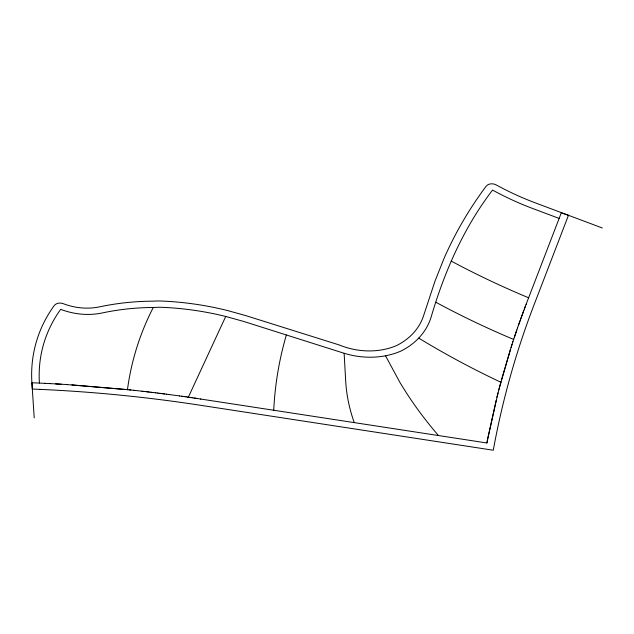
<?xml version="1.0" encoding="UTF-8"?>
<svg xmlns="http://www.w3.org/2000/svg" width="634" height="634" viewBox="0 0 634 634"><rect width="100%" height="100%" fill="white"/><g stroke="black" fill="none" stroke-linecap="round" stroke-linejoin="round"><path stroke-width="0.95" d="M200.542 399.016L486.896 442.976L487.158 441.597M486.896 442.976L487.823 438.157M487.292 440.907L498.015 392.921M487.958 437.468L496.16 400.308M496.905 397.296L500.915 381.874M498.831 389.752L510.418 349.429M501.557 379.528L512.074 344.23M511.052 347.408L512.914 341.639M44.919 383.34L39.419 383.087A168.121 136.532 15.1 0 1 60.698 309.329A62.132 50.458 15.1 0 0 102.32 312.934A227.17 184.478 15.1 0 1 153.285 307.466L154.633 307.458A50.561 41.059 15.1 0 1 161.805 307.316A263.673 214.126 15.1 0 1 225.728 316.453L243.852 321.493L344.135 353.273A72.965 59.255 15.1 0 0 400.545 351.244A77.166 62.671 15.1 0 0 431.041 317.365C444.331 271.907 463.652 227.868 492.555 190.065A258.276 209.743 15.1 0 0 533.004 208.618L559.14 218.421M512.763 342.091L513.77 339.039M514.42 337.082L517.606 327.691M516.821 329.965L513.635 339.436A732.825 595.112 15.1 0 1 435.867 302.26M517.566 327.802L520.078 320.677M518.319 325.646L525.348 306.333M520.609 319.187L523.747 310.605M524.334 309.02L526.157 304.193M526.085 304.375L561.288 212.826L568.476 215.306L533.963 305.065C515.918 352.044 502.318 400.72 493.268 450.227L200.265 405.245C147.151 397.09 93.602 391.772 39.926 389.371M225.728 316.453L188.346 397.193L186 396.852M39.308 383.079L31.93 382.754L32.318 389.03L39.807 389.363M44.824 383.332L50.411 383.618M50.229 383.602L61.411 384.228M55.633 383.895L66.919 384.561M66.459 384.537L130.802 389.973M71.872 384.886L127.616 389.633M129.074 389.791L133.988 390.314M133.925 390.306L135.581 390.481M135.549 390.481L142.016 391.202M141.953 391.194L143.633 391.384M143.546 391.376L145.249 391.574M145.138 391.558L148.483 391.955M146.731 391.749L150.1 392.145M149.917 392.121L151.716 392.335M151.51 392.311L153.666 392.573M153.333 392.533L155.821 392.834M155.52 392.803L157.977 393.104M157.708 393.072L160.14 393.373M159.903 393.342L164.452 393.92M162.09 393.619L166.607 394.205M166.465 394.182L168.763 394.483M168.66 394.467L179.596 395.949M179.541 395.941L183.971 396.567M181.689 396.242L186.158 396.876M187.537 397.074L189.915 397.423M189.851 397.415L190.691 397.534M190.62 397.526L191.476 397.653M191.389 397.637L193.037 397.883M192.926 397.867L195.24 398.207M194.606 398.112L196.009 398.326M195.383 398.231L196.952 398.469M196.778 398.445L200.859 399.063M602.3 227.986L535.468 202.92A250.66 203.554 15.1 0 1 496.208 184.914A7.616 6.181 15.1 0 0 486.048 186.348A536.808 435.938 15.1 0 0 444.062 258.363L435.067 280.941L423.75 315.193A69.534 56.474 15.1 0 1 396.424 345.641A65.357 53.074 15.1 0 1 339.269 344.967L245.786 315.621L227.146 310.438A271.289 220.315 15.1 0 0 161.377 301.031A58.177 47.241 15.1 0 0 153.483 301.166L152.437 301.174A234.786 190.668 15.1 0 0 99.76 306.824A54.516 44.269 15.1 0 1 63.234 303.662A7.616 6.181 15.1 0 0 54.144 305.675A175.737 142.713 15.1 0 0 31.906 382.77L34.22 417.869M385.527 355.785L399.919 382.429A406.117 329.799 15.1 0 0 438.482 435.542M344.135 353.273L345.673 380.765A203.53 165.284 15.1 0 0 354.24 422.609M127.458 389.617A380.947 309.36 15.1 0 1 153.285 307.466M500.82 382.215A732.825 595.112 15.1 0 1 418.717 338.096M273.729 410.246A488.228 396.48 15.1 0 1 286.346 335.021M528.621 297.782A732.825 595.112 15.1 0 1 451.162 261.057"/></g></svg>
